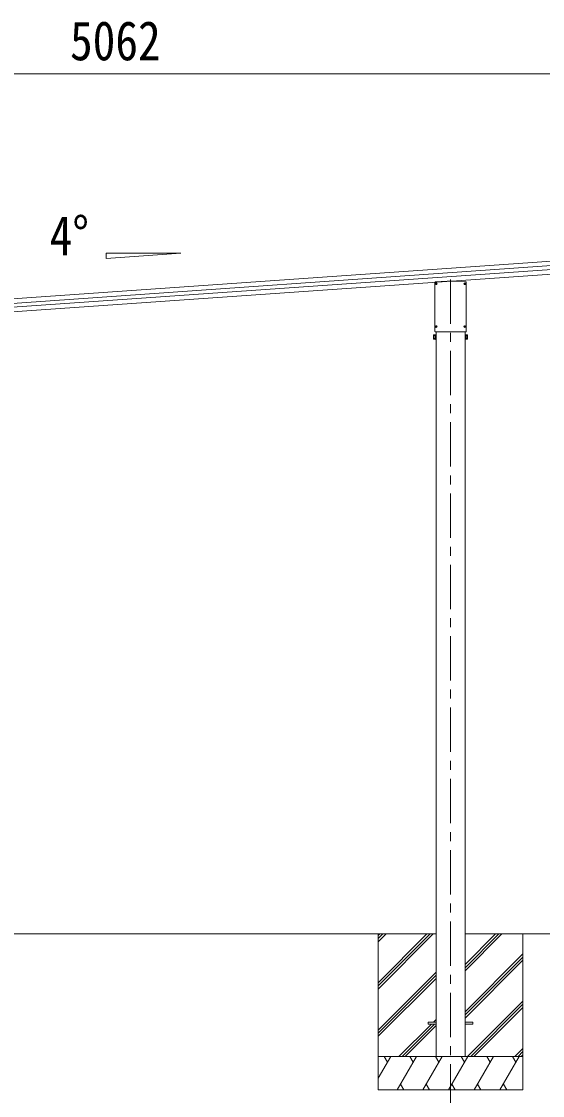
# Model space of a CAD drawing. Units: millimetres at full size; details may follow other scales. Extents: x -11243 to 11243, y -7760 to 7760.
# Drawn here: x 5141 to 7480, y -5141 to -322 of the extents above; entities that cross this region are included whole.
import ezdxf
from ezdxf.enums import TextEntityAlignment as Align

# ---------------------------------------------------------------- set-up
doc = ezdxf.new("R2010")
doc.units = ezdxf.units.MM
doc.header["$LTSCALE"] = 40
for name, pattern in [('CHAIN1', [8, 5, -1, 1, -1]), ('DASHED1', [1.8, 1.2, -0.6]), ('USER1', [13, 10, -1, 1, -1]), ('USER2', [15, 10, -1, 1, -1, 1, -1])]:
    doc.linetypes.add(name, pattern=pattern)
for name, color, linetype, lineweight in [('0-0_0', 7, 'Continuous', 9), ('0-1_本体', 5, 'CHAIN1', 9), ('0-3_ELV2', 4, 'Continuous', 9), ('0-6_OTH_LINE', 6, 'Continuous', 9), ('0-7_SHAPE', 4, 'Continuous', 9)]:
    doc.layers.add(name, color=color, linetype=linetype, lineweight=lineweight)
doc.styles.add('ＭＳ ゴシック', font='')
doc.styles.get('ＭＳ ゴシック').set_extended_font_data('MS Gothic')

msp = doc.modelspace()

# ---------------------------------------------------------------- linework, layer by layer
at = {"layer": '0-0_0'}
for p, q in [((7002.38, -4415.51), (4232.47, -4415.51)), ((6742.38, -4415.51), (6742.38, -5115.5)), ((6742.38, -4634.48), (6961.36, -4415.51)), ((6742.38, -4648.62), (6975.51, -4415.51)), ((6742.38, -4662.77), (6989.65, -4415.51)), ((6742.38, -4450.64), (6777.52, -4415.51)), ((6742.38, -4436.49), (6763.37, -4415.51)), ((6742.38, -4422.35), (6749.23, -4415.51)), ((8124.86, -4415.51), (7132.38, -4415.51)), ((7132.38, -4581.14), (7298.02, -4415.51)), ((7132.38, -4566.99), (7283.87, -4415.51)), ((7132.38, -4552.85), (7269.73, -4415.51)), ((7392.38, -4415.51), (7392.38, -5115.5)), ((7132.38, -4764.98), (7392.38, -4504.98)), ((7132.38, -4779.12), (7392.38, -4519.13)), ((7132.38, -4793.27), (7392.38, -4533.27)), ((6742.38, -4846.61), (7002.38, -4586.62)), ((6742.38, -4860.76), (7002.38, -4600.76)), ((6742.38, -4874.9), (7002.38, -4614.9)), ((7143.99, -4965.51), (7392.38, -4717.12)), ((7158.13, -4965.51), (7392.38, -4731.26)), ((7172.28, -4965.51), (7392.38, -4745.4)), ((6990.13, -4811.01), (7002.38, -4798.75)), ((6835.63, -4965.51), (6981.13, -4820.01)), ((6849.77, -4965.51), (6995.27, -4820.01)), ((6863.91, -4965.51), (7002.38, -4827.03)), ((7356.13, -4965.51), (7392.38, -4929.25)), ((7370.27, -4965.51), (7392.38, -4943.39)), ((7384.41, -4965.51), (7392.38, -4957.53)), ((6742.38, -5062.76), (6798.53, -4965.5)), ((7392.38, -4965.51), (6742.38, -4965.51)), ((6783.53, -4991.49), (6768.53, -4965.5)), ((6827.4, -5115.5), (6914, -4965.5)), ((6899, -4991.49), (6884, -4965.51)), ((6942.87, -5115.5), (7029.47, -4965.51)), ((7014.47, -4991.49), (6999.47, -4965.5)), ((7058.34, -5115.5), (7144.94, -4965.51)), ((7129.94, -4991.49), (7114.94, -4965.5)), ((7173.81, -5115.5), (7260.41, -4965.51)), ((7245.41, -4991.49), (7230.41, -4965.5)), ((7289.28, -5115.5), (7375.88, -4965.51)), ((7345.88, -4965.51), (7360.88, -4991.49)), ((6842.4, -5089.53), (6857.4, -5115.5)), ((6957.87, -5089.52), (6972.87, -5115.5)), ((7073.34, -5089.52), (7088.34, -5115.5)), ((7188.81, -5089.53), (7203.81, -5115.5)), ((7304.28, -5089.53), (7319.28, -5115.5)), ((6742.38, -5115.5), (7392.38, -5115.5))]:
    msp.add_line(p, q, dxfattribs=at)
at = {"layer": '0-0_0', "linetype": 'USER1'}
msp.add_line((7002.42, -4965.51), (7132.42, -4965.51), dxfattribs=at)
at = {"layer": '0-0_0', "linetype": 'DASHED1'}
msp.add_line((7017.38, -4965.51), (7117.38, -4965.51), dxfattribs=at)
at = {"layer": '0-1_本体'}
msp.add_line((7067.42, -1479.13), (7067.42, -5208.89), dxfattribs=at)
at = {"layer": '0-3_ELV2'}
for p, q in [((3142.42, -1702.97), (8004.98, -1362.97)), ((3143.84, -1723.28), (8006.4, -1383.28)), ((8007.6, -1400.49), (3145.04, -1740.51)), ((8009.02, -1420.8), (3146.46, -1760.82)), ((6997.24, -1491.76), (6997.24, -1712.4)), ((7051.87, -1486.54), (7051.9, -1487.54)), ((7082.98, -1486.54), (7082.95, -1487.54)), ((7136.21, -1490.26), (7082.98, -1486.54)), ((7137.61, -1712.4), (7137.61, -1491.76)), ((7001.18, -1497.92), (7002.29, -1497.9)), ((7001.18, -1498.92), (7002.29, -1498.94)), ((7002.29, -1497.9), (7002.81, -1497.8)), ((7002.29, -1498.94), (7002.81, -1499.04)), ((7002.91, -1497.28), (7002.81, -1497.8)), ((7002.91, -1499.56), (7002.81, -1499.04)), ((7002.92, -1496.18), (7002.91, -1497.28)), ((7002.92, -1500.67), (7002.91, -1499.56)), ((7003.92, -1496.18), (7003.94, -1497.28)), ((7003.92, -1500.67), (7003.94, -1499.56)), ((7003.94, -1497.28), (7004.04, -1497.8)), ((7003.94, -1499.56), (7004.04, -1499.04)), ((7004.56, -1497.9), (7004.04, -1497.8)), ((7004.56, -1498.94), (7004.04, -1499.04)), ((7005.67, -1497.92), (7004.56, -1497.9)), ((7005.67, -1498.92), (7004.56, -1498.94)), ((7129.18, -1497.92), (7130.29, -1497.9)), ((7129.18, -1498.92), (7130.29, -1498.94)), ((7130.29, -1497.9), (7130.81, -1497.8)), ((7130.29, -1498.94), (7130.81, -1499.04)), ((7130.91, -1497.28), (7130.81, -1497.8)), ((7130.91, -1499.56), (7130.81, -1499.04)), ((7130.92, -1496.18), (7130.91, -1497.28)), ((7130.92, -1500.67), (7130.91, -1499.56)), ((7131.92, -1496.18), (7131.94, -1497.28)), ((7131.92, -1500.67), (7131.94, -1499.56)), ((7131.94, -1497.28), (7132.04, -1497.8)), ((7131.94, -1499.56), (7132.04, -1499.04)), ((7132.56, -1497.9), (7132.04, -1497.8)), ((7132.56, -1498.94), (7132.04, -1499.04)), ((7133.67, -1497.92), (7132.56, -1497.9)), ((7133.67, -1498.92), (7132.56, -1498.94)), ((6990.92, -1729.22), (6991.68, -1727.91)), ((6990.92, -1746.22), (6990.92, -1729.22)), ((6997.92, -1727.91), (6991.68, -1727.91)), ((6997.92, -1732.81), (6991.68, -1732.81)), ((6997.92, -1727.91), (6997.92, -1747.54)), ((7000.42, -1728.4), (6997.92, -1728.4)), ((6998.74, -1713.9), (7136.11, -1713.9)), ((7002.42, -1727.1), (7000.42, -1727.1)), ((7001.18, -1690.42), (7002.29, -1690.4)), ((7001.18, -1691.42), (7002.29, -1691.44)), ((7002.29, -1690.4), (7002.81, -1690.3)), ((7002.29, -1691.44), (7002.81, -1691.54)), ((7002.42, -1713.9), (7002.42, -4965.51)), ((7002.91, -1689.78), (7002.81, -1690.3)), ((7002.91, -1692.06), (7002.81, -1691.54)), ((7002.92, -1688.68), (7002.91, -1689.78)), ((7002.92, -1693.17), (7002.91, -1692.06)), ((7003.92, -1688.68), (7003.94, -1689.78)), ((7003.92, -1693.17), (7003.94, -1692.06)), ((7003.94, -1689.78), (7004.04, -1690.3)), ((7003.94, -1692.06), (7004.04, -1691.54)), ((7004.56, -1690.4), (7004.04, -1690.3)), ((7004.56, -1691.44), (7004.04, -1691.54)), ((7005.67, -1690.42), (7004.56, -1690.4)), ((7005.67, -1691.42), (7004.56, -1691.44)), ((7129.18, -1690.48), (7130.29, -1690.46)), ((7129.18, -1691.48), (7130.29, -1691.5)), ((7130.29, -1690.46), (7130.81, -1690.36)), ((7130.29, -1691.5), (7130.81, -1691.6)), ((7130.91, -1689.84), (7130.81, -1690.36)), ((7130.91, -1692.12), (7130.81, -1691.6)), ((7130.92, -1688.73), (7130.91, -1689.84)), ((7130.92, -1693.22), (7130.91, -1692.12)), ((7131.92, -1688.73), (7131.94, -1689.84)), ((7131.92, -1693.22), (7131.94, -1692.12)), ((7131.94, -1689.84), (7132.04, -1690.36)), ((7131.94, -1692.12), (7132.04, -1691.6)), ((7132.56, -1690.46), (7132.04, -1690.36)), ((7132.56, -1691.5), (7132.04, -1691.6)), ((7132.42, -1713.9), (7132.42, -4965.51)), ((7132.42, -1727.1), (7134.42, -1727.1)), ((7133.67, -1690.48), (7132.56, -1690.46)), ((7133.67, -1691.48), (7132.56, -1691.5)), ((7134.42, -1728.4), (7136.92, -1728.4)), ((7136.92, -1727.91), (7136.92, -1747.54)), ((7136.92, -1727.91), (7143.17, -1727.91)), ((7136.92, -1732.81), (7143.17, -1732.81)), ((7143.92, -1729.22), (7143.17, -1727.91)), ((7143.92, -1746.22), (7143.92, -1729.22)), ((6990.92, -1746.22), (6991.68, -1747.54)), ((6997.92, -1742.63), (6991.68, -1742.63)), ((6997.92, -1747.54), (6991.68, -1747.54)), ((6997.92, -1746.8), (7000.42, -1746.8)), ((7136.92, -1746.8), (7134.42, -1746.8)), ((7136.92, -1742.63), (7143.17, -1742.63)), ((7136.92, -1747.54), (7143.17, -1747.54)), ((7143.92, -1746.22), (7143.17, -1747.54)), ((6967.38, -4811.01), (7002.38, -4811.01)), ((7167.38, -4811.01), (7132.38, -4811.01))]:
    msp.add_line(p, q, dxfattribs=at)
at = {"layer": '0-3_ELV2', "linetype": 'USER2'}
for p, q in [((6999.02, -1498.42), (7007.82, -1498.42)), ((7003.42, -1502.82), (7003.42, -1494.02)), ((7127.02, -1498.42), (7135.82, -1498.42)), ((7131.42, -1502.82), (7131.42, -1494.02)), ((6999.02, -1690.92), (7007.82, -1690.92)), ((7003.42, -1695.32), (7003.42, -1686.52)), ((7127.02, -1690.98), (7135.82, -1690.98)), ((7131.42, -1695.38), (7131.42, -1686.58))]:
    msp.add_line(p, q, dxfattribs=at)
at = {"layer": '0-3_ELV2'}
for points in [[(7082.98, -1486.54), (7051.87, -1486.54), (6998.64, -1490.26)], [(7000.42, -1727.1), (7000.42, -1748.1), (7002.42, -1748.1)], [(7134.42, -1727.1), (7134.42, -1748.1), (7132.42, -1748.1)], [(6967.38, -4811.01), (6967.38, -4820.01), (7002.38, -4820.01)], [(7167.38, -4811.01), (7167.38, -4820.01), (7132.38, -4820.01)]]:
    msp.add_lwpolyline(points, dxfattribs=at)
for centre in [(7003.42, -1498.42), (7131.42, -1498.42), (7003.42, -1690.92), (7131.42, -1690.98)]:
    msp.add_circle(centre, 4, dxfattribs=at)
for centre, radius, start, end in [((7003.42, -1498.42), 2.3, 167.44414, 192.55586), ((7003.42, -1498.42), 2.3, 77.44414, 102.55586), ((7003.42, -1498.42), 2.3, 257.44414, 282.55586), ((7003.42, -1498.42), 2.3, 347.44414, 12.55586), ((7131.42, -1498.42), 2.3, 167.44414, 192.55586), ((7131.42, -1498.42), 2.3, 77.44414, 102.55586), ((7131.42, -1498.42), 2.3, 257.44414, 282.55586), ((7131.42, -1498.42), 2.3, 347.44414, 12.55586), ((6995.27, -1730.36), 4.34, 145.61575, 214.38425), ((7007.17, -1737.72), 16.24, 162.41205, 197.58795), ((7003.42, -1690.92), 2.3, 167.44414, 192.55586), ((7003.42, -1690.92), 2.3, 77.44414, 102.55586), ((7003.42, -1690.92), 2.3, 257.44414, 282.55586), ((7003.42, -1690.92), 2.3, 347.44414, 12.55586), ((7131.42, -1690.98), 2.3, 167.44414, 192.55586), ((7131.42, -1690.98), 2.3, 77.44414, 102.55586), ((7131.42, -1690.98), 2.3, 257.44414, 282.55586), ((7131.42, -1690.98), 2.3, 347.44414, 12.55586), ((7127.68, -1737.72), 16.24, 342.41205, 17.58795), ((7139.58, -1730.36), 4.34, 325.61575, 34.38425), ((6995.27, -1745.08), 4.34, 145.61575, 214.38425), ((7139.58, -1745.08), 4.34, 325.61575, 34.38425)]:
    msp.add_arc(centre, radius, start, end, dxfattribs=at)
for centre, major_axis, ratio, start_param, end_param in [((6998.74, -1491.76), (1.02, 1.1), 0.998844, 0.8220427, 2.31955), ((7136.11, -1491.76), (-1.02, 1.1), 0.998844, 3.9636353, 5.4611426), ((6998.74, -1712.4), (1.06, -1.06), 0.998765, 3.9288543, 5.4959237), ((7136.11, -1712.4), (1.06, 1.06), 0.998765, 3.9288543, 5.4959237)]:
    msp.add_ellipse(centre, major_axis=major_axis, ratio=ratio, start_param=start_param, end_param=end_param, dxfattribs=at)
at = {"layer": '0-6_OTH_LINE'}
msp.add_line((8089.55, -556.81), (3027.71, -556.81), dxfattribs=at)
at = {"layer": '0-7_SHAPE'}
for p, q in [((5520.51, -1361.96), (5856.51, -1361.96)), ((5520.51, -1385.45), (5520.51, -1361.96)), ((5856.51, -1361.96), (5520.51, -1385.45))]:
    msp.add_line(p, q, dxfattribs=at)

# ---------------------------------------------------------------- texts
at = {"layer": '0-6_OTH_LINE', "color": 7, "style": 'ＭＳ ゴシック', "width": 0.85}
msp.add_text('5062', height=176, dxfattribs=at).set_placement((5358.63, -548.81), align=Align.BOTTOM_LEFT)
at = {"layer": '0-7_SHAPE', "color": 7, "style": 'ＭＳ ゴシック', "width": 0.85}
msp.add_text('4°', height=176, dxfattribs=at).set_placement((5267.05, -1423.17), align=Align.BOTTOM_LEFT)

doc.saveas('drawing.dxf')
